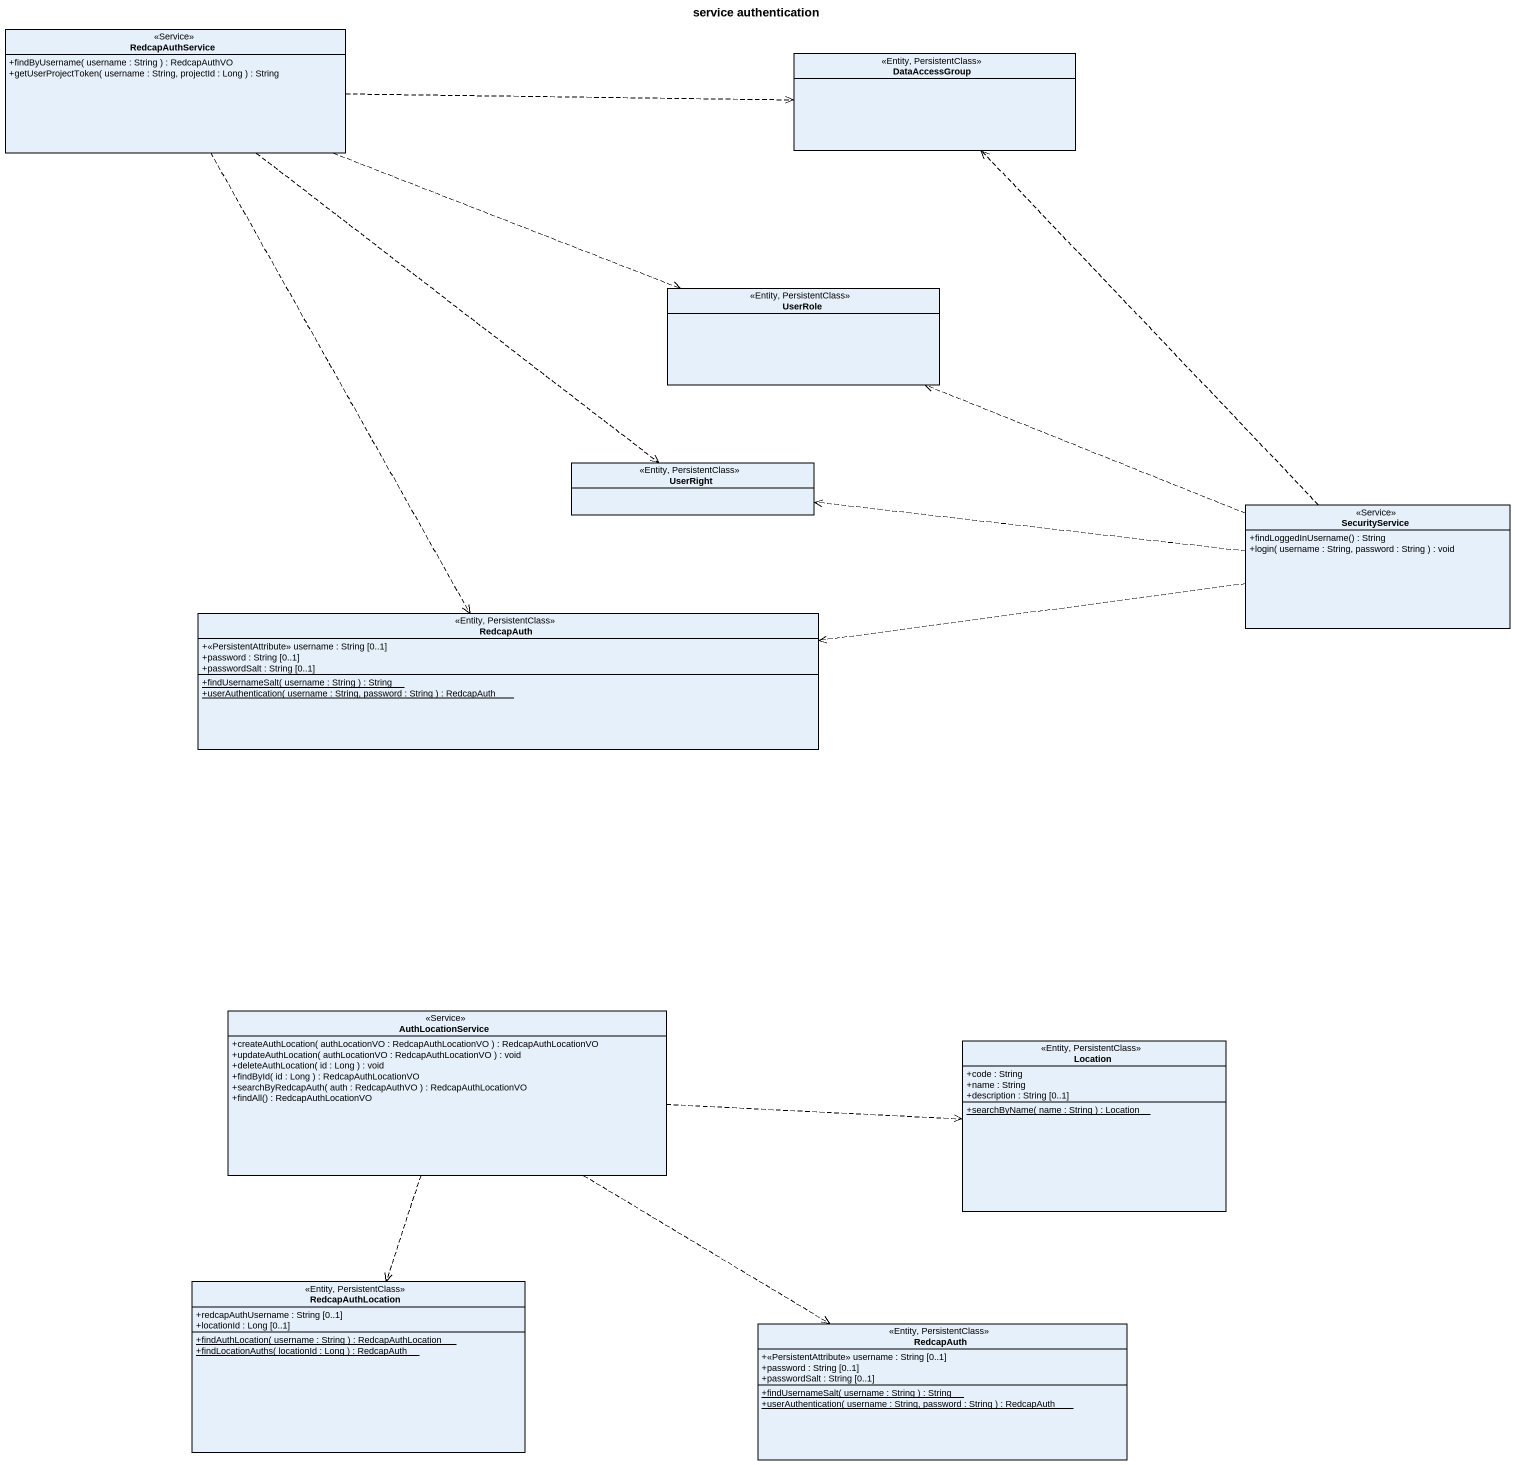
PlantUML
@startuml
title service authentication
hide circle
hide empty members
skinparam classAttributeIconSize 0
class RedcapAuthService <<Service>> {
  +findByUsername( username : String ) : RedcapAuthVO
  +getUserProjectToken( username : String, projectId : Long ) : String
}
class DataAccessGroup <<Entity, PersistentClass>>
class UserRole <<Entity, PersistentClass>>
class UserRight <<Entity, PersistentClass>>
class SecurityService <<Service>> {
  +findLoggedInUsername() : String
  +login( username : String, password : String ) : void
}
class RedcapAuth <<Entity, PersistentClass>> {
  +<<PersistentAttribute>> username : String [0..1]
  +password : String [0..1]
  +passwordSalt : String [0..1]
  {static} +findUsernameSalt( username : String ) : String
  {static} +userAuthentication( username : String, password : String ) : RedcapAuth
}
class AuthLocationService <<Service>> {
  +createAuthLocation( authLocationVO : RedcapAuthLocationVO ) : RedcapAuthLocationVO
  +updateAuthLocation( authLocationVO : RedcapAuthLocationVO ) : void
  +deleteAuthLocation( id : Long ) : void
  +findById( id : Long ) : RedcapAuthLocationVO
  +searchByRedcapAuth( auth : RedcapAuthVO ) : RedcapAuthLocationVO
  +findAll() : RedcapAuthLocationVO
}
class Location <<Entity, PersistentClass>> {
  +code : String
  +name : String
  +description : String [0..1]
  {static} +searchByName( name : String ) : Location
}
class RedcapAuthLocation <<Entity, PersistentClass>> {
  +redcapAuthUsername : String [0..1]
  +locationId : Long [0..1]
  {static} +findAuthLocation( username : String ) : RedcapAuthLocation
  {static} +findLocationAuths( locationId : Long ) : RedcapAuth
}
class "RedcapAuth" as RedcapAuth_2 <<Entity, PersistentClass>> {
  +<<PersistentAttribute>> username : String [0..1]
  +password : String [0..1]
  +passwordSalt : String [0..1]
  {static} +findUsernameSalt( username : String ) : String
  {static} +userAuthentication( username : String, password : String ) : RedcapAuth
}
RedcapAuthService .right.> DataAccessGroup
RedcapAuthService .right.> UserRole
RedcapAuthService ..> UserRight
RedcapAuthService ..> RedcapAuth
SecurityService .up.> DataAccessGroup
SecurityService .left.> UserRole
SecurityService .left.> UserRight
SecurityService .left.> RedcapAuth
AuthLocationService .right.> Location
AuthLocationService ..> RedcapAuthLocation
AuthLocationService ..> RedcapAuth_2
@enduml
